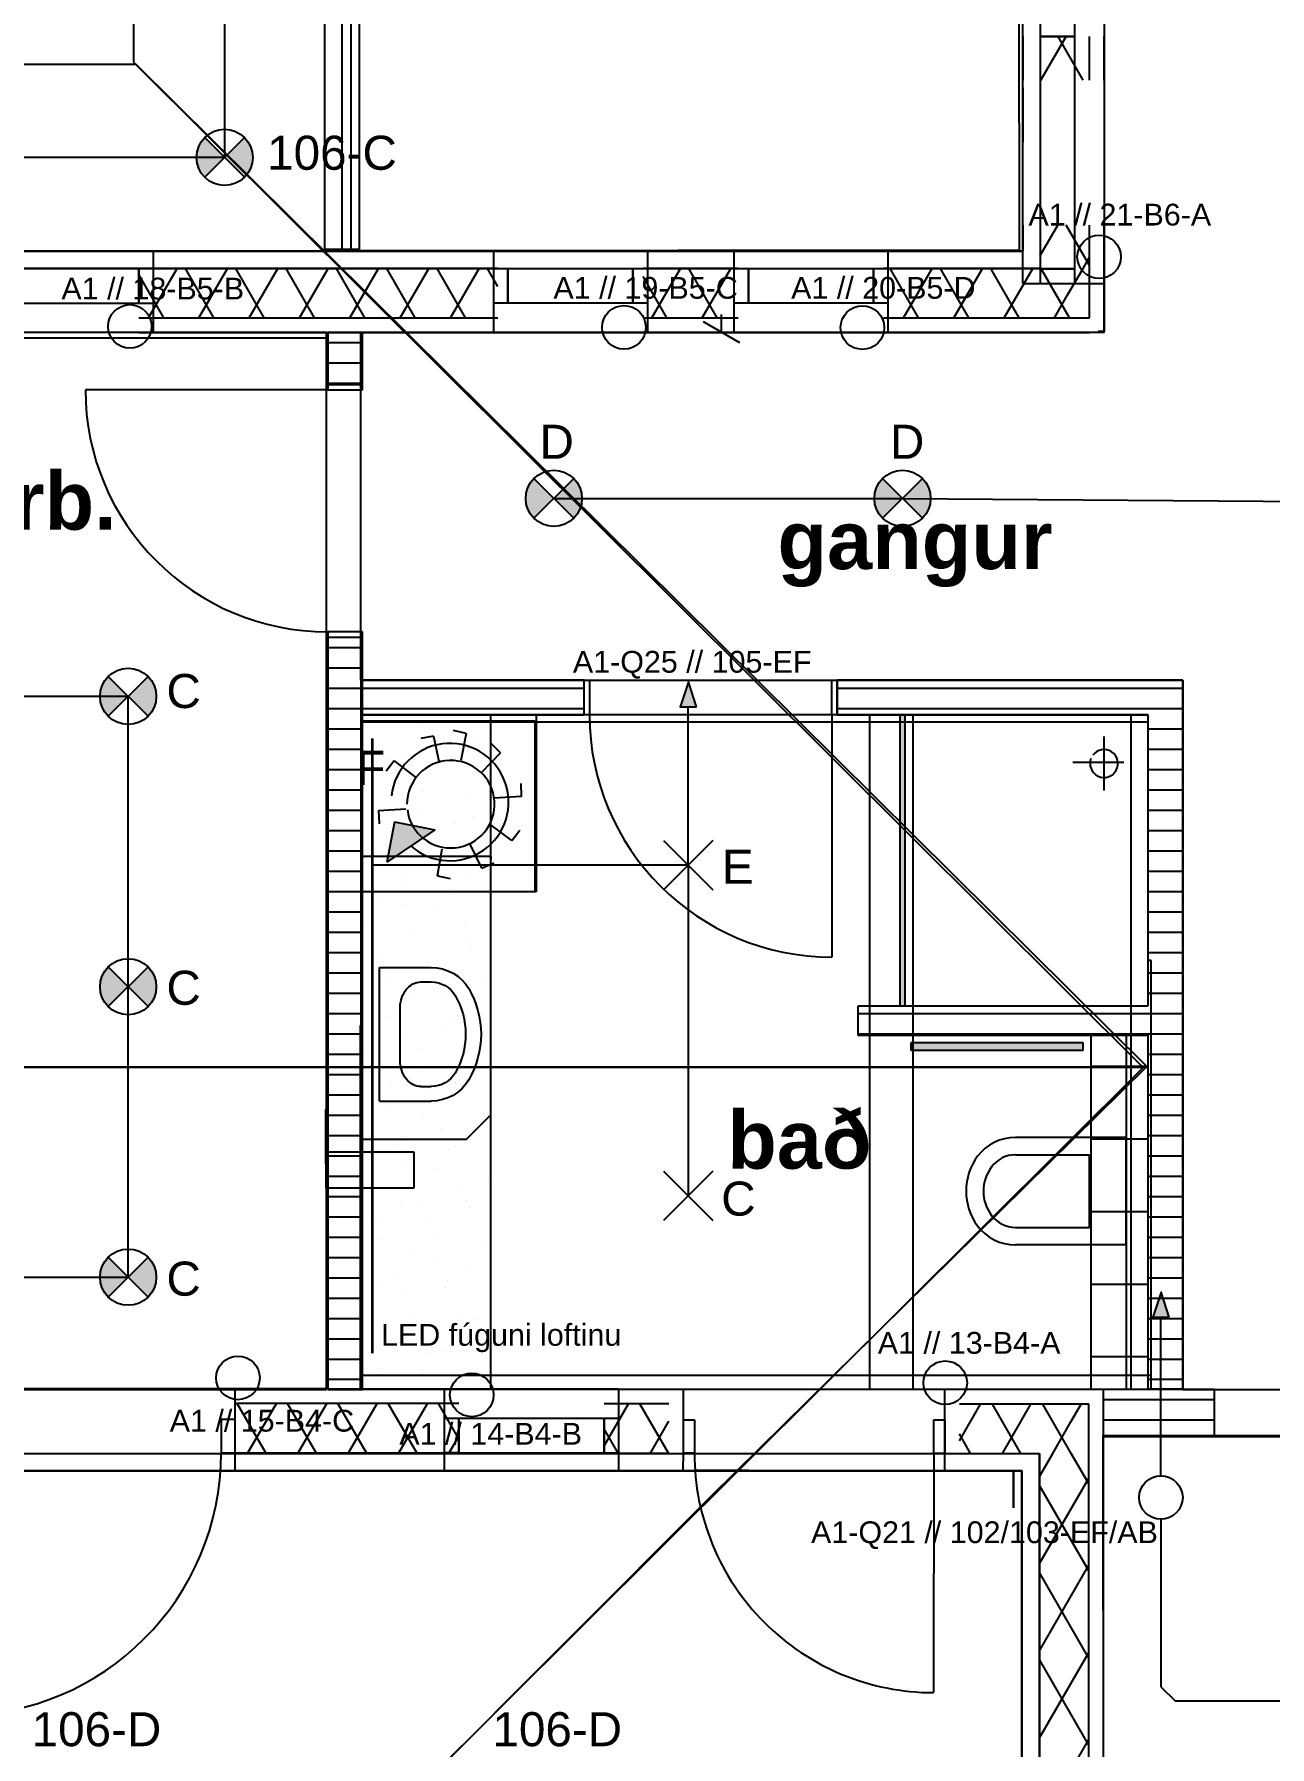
# Model space of a CAD drawing. Header units: millimetres. Extents: x -242231 to 419123, y -2399 to 525285.
# Drawn here: x -109275 to -105022, y 45335 to 51232 of the extents above; entities that cross this region are included whole.
import ezdxf

# ---------------------------------------------------------------- set-up
doc = ezdxf.new("R2010")
doc.units = ezdxf.units.MM
for name, color, linetype in [('Grunnur', 252, 'Continuous'), ('PDF_R-TAKN-LAGSPENNA', 7, 'Continuous'), ('R-TAKN-LAGSPENNA', 7, 'Continuous'), ('TAKN', 7, 'Continuous')]:
    doc.layers.add(name, color=color, linetype=linetype)
doc.layers.add('R-lagnir', color=7, linetype='Continuous', lineweight=25)
doc.styles.add('GENERATED_STYLE_1', font='swissb.ttf')
doc.styles.get("Standard").update_dxf_attribs({"font": 'arial.ttf'})

msp = doc.modelspace()

# ---------------------------------------------------------------- hatches: boundary and pattern name
at = {"layer": 'Grunnur', "linetype": 'Continuous'}
for points in [[(-106277.844, 48888.869), (-106277.844, 47885.561), (-106294.719, 47885.561), (-106294.719, 48888.869)], [(-108034.26, 48519.505), (-107895.365, 48492.893), (-108060.873, 48380.611)], [(-105664.127, 47758.706), (-106257.025, 47758.706), (-106257.025, 47733.611), (-105664.127, 47733.611)]]:
    msp.add_hatch(color=256, dxfattribs=at).paths.add_polyline_path(points, flags=0)
at = {"layer": 'TAKN'}
h = msp.add_hatch(color=7, dxfattribs=at)
h.dxf.hatch_style = 1
h.paths.add_polyline_path([(-108551.074, 50876.289), (-108619.527, 50807.892), (-108551.074, 50739.495, 0.19880539), (-108522.76, 50807.892, 0.19880539)])
h.paths.add_polyline_path([(-108687.98, 50876.289, 0.19880539), (-108716.294, 50807.892, 0.19880539), (-108687.98, 50739.495), (-108619.527, 50807.892)])
h = msp.add_hatch(color=7, dxfattribs=at)
h.dxf.hatch_style = 1
h.paths.add_polyline_path([(-107417.775, 49702.285), (-107486.228, 49633.889), (-107417.775, 49565.492, 0.19880539), (-107389.461, 49633.889, 0.19880539)])
h.paths.add_polyline_path([(-107554.681, 49702.285, 0.19880539), (-107582.995, 49633.889, 0.19880539), (-107554.681, 49565.492), (-107486.228, 49633.889)])
h = msp.add_hatch(color=7, dxfattribs=at)
h.dxf.hatch_style = 1
h.paths.add_polyline_path([(-106217.775, 49702.285), (-106286.228, 49633.889), (-106217.775, 49565.492, 0.19880539), (-106189.461, 49633.889, 0.19880539)])
h.paths.add_polyline_path([(-106354.681, 49702.285, 0.19880539), (-106382.995, 49633.889, 0.19880539), (-106354.681, 49565.492), (-106286.228, 49633.889)])
h = msp.add_hatch(color=7, dxfattribs=at)
h.dxf.hatch_style = 1
h.paths.add_polyline_path([(-108882.818, 49020.389), (-108951.271, 48951.993), (-108882.818, 48883.596, 0.19880539), (-108854.504, 48951.993, 0.19880539)])
h.paths.add_polyline_path([(-109019.724, 49020.389, 0.19880539), (-109048.038, 48951.993, 0.19880539), (-109019.724, 48883.596), (-108951.271, 48951.993)])
h = msp.add_hatch(color=7, dxfattribs=at)
h.dxf.hatch_style = 1
h.paths.add_polyline_path([(-108882.818, 48020.389), (-108951.271, 47951.993), (-108882.818, 47883.596, 0.19880539), (-108854.504, 47951.993, 0.19880539)])
h.paths.add_polyline_path([(-109019.724, 48020.389, 0.19880539), (-109048.038, 47951.993, 0.19880539), (-109019.724, 47883.596), (-108951.271, 47951.993)])
h = msp.add_hatch(color=7, dxfattribs=at)
h.dxf.hatch_style = 1
h.paths.add_polyline_path([(-108882.818, 47020.389), (-108951.271, 46951.993), (-108882.818, 46883.596, 0.19880539), (-108854.504, 46951.993, 0.19880539)])
h.paths.add_polyline_path([(-109019.724, 47020.389, 0.19880539), (-109048.038, 46951.993, 0.19880539), (-109019.724, 46883.596), (-108951.271, 46951.993)])

# ---------------------------------------------------------------- linework, layer by layer
for p, q in [((-107024.294, 48370.328), (-107024.294, 48918.054)), ((-105396.92, 46268.25), (-105396.92, 46815.976))]:
    msp.add_line(p, q)
at = {"layer": 'Grunnur', "linetype": 'Continuous'}
for p, q in [((-108933.43, 55310.691), (-108933.43, 51136.084)), ((-105889.58, 54890.037), (-105884.727, 50488.706)), ((-105812.607, 54829.268), (-105812.607, 50424.165)), ((-108276.084, 54768.535), (-108276.18, 50491.768)), ((-108216.084, 54768.534), (-108216.18, 50491.767)), ((-108156.084, 54768.533), (-108156.18, 50491.765)), ((-105592.603, 54609.358), (-105592.603, 50208.065)), ((-108184.498, 53889.553), (-108184.498, 50485.485)), ((-105872.603, 50485.482), (-105872.603, 53889.553)), ((-108276.18, 53751.11), (-108276.18, 50485.468)), ((-108156.18, 53769.553), (-108156.74, 50525.535)), ((-105872.603, 50374.258), (-105872.603, 51274.258)), ((-105812.603, 51274.258), (-105812.603, 51224.258)), ((-105692.603, 51224.258), (-105692.603, 51274.258)), ((-105592.603, 51274.258), (-105592.603, 50374.258)), ((-105872.603, 51224.116), (-105872.603, 51074.258)), ((-105812.603, 51224.258), (-105692.603, 51224.258)), ((-105812.603, 51224.258), (-105812.603, 50424.258)), ((-105692.603, 51224.258), (-105812.603, 51224.258)), ((-105812.603, 51224.258), (-105812.603, 50424.258)), ((-105812.603, 51224.116), (-105812.603, 51074.258)), ((-105809.998, 51074.258), (-105723.477, 51224.116)), ((-105664.556, 51074.258), (-105751.078, 51224.116)), ((-105692.603, 50424.258), (-105692.603, 51224.258)), ((-105692.603, 50424.258), (-105692.603, 51224.258)), ((-105642.603, 51074.258), (-105642.603, 51224.116)), ((-105592.603, 51074.258), (-105592.603, 51224.116)), ((-108923.389, 51127.664), (-114660.127, 51127.664)), ((-108933.43, 51136.084), (-105457.406, 47674.27)), ((-105442.651, 47675.627), (-108923.389, 51127.664)), ((-105872.603, 51047.642), (-105872.603, 50860.142)), ((-105592.603, 51047.642), (-105592.603, 50860.142)), ((-105872.603, 50574.543), (-105872.603, 50485.482)), ((-105812.603, 50574.543), (-105812.603, 50425.482)), ((-105812.603, 50469.745), (-105752.098, 50574.543)), ((-105642.603, 50436.234), (-105722.456, 50574.543)), ((-105642.603, 50425.482), (-105642.603, 50574.543)), ((-105592.603, 50205.482), (-105592.603, 50574.543)), ((-105884.727, 50488.706), (-114083.35, 50479.667)), ((-113074.008, 50485.493), (-105872.603, 50485.482)), ((-109665.191, 50485.486), (-108865.191, 50485.484)), ((-108118.175, 50485.482), (-108915.191, 50485.484)), ((-108865.191, 50485.484), (-108865.191, 50425.484)), ((-108276.18, 50491.768), (-108156.18, 50491.765)), ((-107679.318, 50485.482), (-108118.175, 50485.482)), ((-107164.318, 50485.482), (-107694.318, 50485.482)), ((-107694.318, 50485.482), (-107694.318, 50425.482)), ((-106851.362, 50485.482), (-107179.318, 50485.482)), ((-107164.318, 50485.482), (-107164.318, 50425.482)), ((-106336.362, 50485.482), (-106866.362, 50485.482)), ((-106866.362, 50485.482), (-106866.362, 50425.482)), ((-105872.603, 50485.482), (-106351.362, 50485.482)), ((-106336.362, 50485.482), (-106336.362, 50425.482)), ((-105812.607, 50424.165), (-114018.715, 50424.165)), ((-108915.191, 50425.484), (-109615.191, 50425.486)), ((-108915.191, 50425.484), (-109615.191, 50425.486)), ((-108118.176, 50425.482), (-108915.191, 50425.484)), ((-108865.191, 50425.484), (-108915.191, 50425.484)), ((-108915.191, 50425.484), (-108915.191, 50305.484)), ((-108915.191, 50305.484), (-108915.191, 50425.484)), ((-108880.793, 50255.484), (-108782.644, 50425.483)), ((-108865.191, 50425.484), (-108865.191, 50305.484)), ((-108655.938, 50255.483), (-108754.088, 50425.483)), ((-108707.589, 50255.483), (-108609.439, 50425.483)), ((-108482.733, 50255.483), (-108580.883, 50425.483)), ((-108534.384, 50255.483), (-108436.234, 50425.482)), ((-108309.528, 50255.482), (-108407.677, 50425.482)), ((-108361.179, 50255.482), (-108263.03, 50425.482)), ((-108136.322, 50255.482), (-108234.472, 50425.482)), ((-107679.318, 50425.482), (-108118.176, 50425.482)), ((-108118.176, 50376.376), (-108089.825, 50425.482)), ((-107963.117, 50255.482), (-108061.267, 50425.482)), ((-108014.769, 50255.482), (-107916.62, 50425.482)), ((-107789.912, 50255.482), (-107888.062, 50425.482)), ((-107841.564, 50255.482), (-107743.415, 50425.482)), ((-107679.318, 50363.927), (-107714.857, 50425.482)), ((-107694.318, 50425.482), (-107644.318, 50425.482)), ((-107694.318, 50425.482), (-107694.318, 50305.482)), ((-107644.318, 50425.482), (-107644.318, 50305.482)), ((-107644.318, 50425.482), (-107214.318, 50425.482)), ((-107214.318, 50305.482), (-107214.318, 50425.482)), ((-107214.318, 50425.482), (-107164.318, 50425.482)), ((-106851.362, 50425.482), (-107179.318, 50425.482)), ((-107164.318, 50425.482), (-107164.318, 50305.482)), ((-107148.744, 50255.482), (-107050.594, 50425.482)), ((-106923.887, 50255.482), (-107022.036, 50425.482)), ((-106975.539, 50255.482), (-106877.389, 50425.482)), ((-106866.362, 50425.482), (-106816.362, 50425.482)), ((-106866.362, 50425.482), (-106866.362, 50305.482)), ((-106816.362, 50425.482), (-106816.362, 50305.482)), ((-106816.362, 50425.482), (-106386.362, 50425.482)), ((-106386.362, 50305.482), (-106386.362, 50425.482)), ((-106386.362, 50425.482), (-106336.362, 50425.482)), ((-105812.603, 50425.482), (-106351.362, 50425.482)), ((-106336.362, 50425.482), (-106336.362, 50305.482)), ((-106231.066, 50255.482), (-106329.216, 50425.482)), ((-106282.718, 50255.482), (-106184.569, 50425.482)), ((-106057.861, 50255.482), (-106156.011, 50425.482)), ((-106109.513, 50255.482), (-106011.364, 50425.482)), ((-105884.656, 50255.482), (-105982.806, 50425.482)), ((-105936.308, 50255.482), (-105838.159, 50425.482)), ((-105809.601, 50425.482), (-105812.603, 50430.683)), ((-105692.603, 50424.258), (-105812.603, 50424.258)), ((-105812.603, 50424.258), (-105812.603, 50374.258)), ((-105812.603, 50424.258), (-105692.603, 50424.258)), ((-105805.499, 50418.377), (-105809.601, 50425.482)), ((-105718.997, 50331.875), (-105664.954, 50425.482)), ((-105692.603, 50374.258), (-105692.603, 50424.258)), ((-105664.954, 50425.482), (-105642.603, 50464.193)), ((-105642.603, 50255.482), (-105642.603, 50425.482)), ((-108829.144, 50255.484), (-108915.191, 50404.521)), ((-108187.974, 50255.482), (-108118.176, 50376.376)), ((-107097.092, 50255.482), (-107179.318, 50397.902)), ((-105872.603, 50374.258), (-105812.603, 50374.258)), ((-105812.603, 50374.258), (-105692.603, 50374.258)), ((-105711.451, 50255.482), (-105805.499, 50418.377)), ((-105692.603, 50374.258), (-105642.603, 50374.258)), ((-105642.603, 50374.258), (-105592.603, 50374.258)), ((-109615.191, 50305.486), (-108915.191, 50305.484)), ((-109615.191, 50305.486), (-108915.191, 50305.484)), ((-108915.191, 50305.484), (-108865.191, 50305.484)), ((-108865.191, 50305.484), (-108865.191, 50255.484)), ((-107644.318, 50305.482), (-107694.318, 50305.482)), ((-107694.318, 50305.482), (-107694.318, 50255.482)), ((-107214.318, 50305.482), (-107644.318, 50305.482)), ((-107164.318, 50305.482), (-107214.318, 50305.482)), ((-107164.318, 50305.482), (-107164.318, 50255.482)), ((-106816.362, 50305.482), (-106866.362, 50305.482)), ((-106866.362, 50305.482), (-106866.362, 50255.482)), ((-106386.362, 50305.482), (-106816.362, 50305.482)), ((-106336.362, 50305.482), (-106386.362, 50305.482)), ((-106336.362, 50305.482), (-106336.362, 50255.482)), ((-105763.103, 50255.482), (-105718.997, 50331.875)), ((-108915.191, 50255.484), (-108118.176, 50255.482)), ((-108865.191, 50255.484), (-108865.191, 50205.484)), ((-108118.176, 50255.482), (-107679.318, 50255.482)), ((-107694.318, 50255.482), (-107694.318, 50205.482)), ((-107179.318, 50255.482), (-106851.362, 50255.482)), ((-107164.318, 50255.482), (-107164.318, 50205.482)), ((-106909.103, 50205.482), (-106909.103, 50266.607)), ((-106866.362, 50255.482), (-106866.362, 50205.482)), ((-106351.362, 50255.482), (-105812.603, 50255.482)), ((-106336.362, 50255.482), (-106336.362, 50205.482)), ((-105812.603, 50255.482), (-105642.603, 50255.482)), ((-108268.535, 50205.488), (-111689.79, 50205.488)), ((-108268.535, 50185.092), (-111689.79, 50185.092)), ((-108865.191, 50205.484), (-109665.191, 50205.486)), ((-108915.191, 50205.484), (-108118.176, 50205.482)), ((-108268.535, 46565.039), (-108268.535, 50205.488)), ((-108144.63, 50205.482), (-108264.63, 50205.482)), ((-108264.63, 50205.482), (-108264.63, 50026.021)), ((-105612.663, 50205.482), (-108152.166, 50205.482)), ((-108152.166, 50205.482), (-108152.166, 49008.09)), ((-108144.63, 50026.021), (-108144.63, 50205.482)), ((-108118.176, 50205.482), (-107679.318, 50205.482)), ((-107694.318, 50205.482), (-107164.318, 50205.482)), ((-107179.318, 50205.482), (-106851.362, 50205.482)), ((-106815.353, 50205.482), (-107002.853, 50205.482)), ((-106846.603, 50169.397), (-106971.603, 50241.566)), ((-106866.362, 50205.482), (-106336.362, 50205.482)), ((-106351.362, 50205.482), (-105642.603, 50205.482)), ((-105592.603, 50205.482), (-105642.603, 50205.482)), ((-105592.603, 50208.065), (-105612.663, 50208.065)), ((-105612.663, 50208.065), (-105612.663, 50205.482)), ((-108264.63, 50170.213), (-108144.63, 50170.213)), ((-108264.63, 50100.213), (-108144.63, 50100.213)), ((-108264.63, 50008.021), (-109098.63, 50008.021)), ((-108264.63, 50030.213), (-108144.63, 50030.213)), ((-108264.63, 50026.021), (-108264.63, 50008.021)), ((-108144.63, 50026.021), (-108264.63, 50026.021)), ((-108264.63, 50026.021), (-108144.63, 50026.021)), ((-108264.63, 50008.021), (-108144.63, 50008.021)), ((-108144.63, 50008.021), (-108144.63, 50026.021)), ((-108144.63, 49174.021), (-108264.63, 49174.021)), ((-108264.63, 49174.021), (-108264.63, 49156.021)), ((-108264.63, 49156.021), (-108264.63, 46565.039)), ((-108264.63, 49156.021), (-108144.63, 49156.021)), ((-108264.63, 49156.021), (-108144.63, 49156.021)), ((-108144.63, 49156.021), (-108144.63, 49174.021)), ((-108144.63, 46565.039), (-108144.63, 49156.021)), ((-108264.63, 49120.213), (-108144.63, 49120.213)), ((-108264.63, 49050.213), (-108144.63, 49050.213)), ((-108152.166, 49008.09), (-105321.624, 49008.09)), ((-107381.509, 49008.345), (-108150.789, 49008.345)), ((-108150.789, 49008.345), (-108150.789, 48888.345)), ((-107381.509, 49008.345), (-107363.509, 49008.345)), ((-107381.509, 48888.345), (-107381.509, 49008.345)), ((-107381.509, 48888.345), (-107381.509, 49008.345)), ((-107363.509, 49008.345), (-107363.509, 48888.345)), ((-106529.509, 48888.345), (-106529.509, 49008.345)), ((-106529.509, 49008.345), (-106511.509, 49008.345)), ((-105321.609, 49008.345), (-106511.509, 49008.345)), ((-106511.509, 49008.345), (-106511.509, 48888.345)), ((-106511.509, 48888.345), (-106511.509, 49008.345)), ((-105321.624, 49008.09), (-105321.609, 47894.699)), ((-105321.609, 46567.004), (-105321.609, 49008.345)), ((-108264.63, 48980.213), (-108144.63, 48980.213)), ((-108150.789, 48980.213), (-107381.509, 48980.213)), ((-106511.509, 48980.213), (-105349.74, 48980.213)), ((-105349.74, 48980.213), (-105321.609, 48980.213)), ((-108264.63, 48910.213), (-108144.63, 48910.213)), ((-108150.789, 48910.213), (-107381.509, 48910.213)), ((-105441.277, 48888.345), (-108150.789, 48888.345)), ((-108150.789, 48888.345), (-108150.789, 47818.934)), ((-108150.789, 48888.345), (-108150.789, 46566.53)), ((-107702.614, 48888.345), (-108150.789, 48888.345)), ((-108150.789, 48888.345), (-107381.509, 48888.345)), ((-108145.92, 48888.345), (-107547.313, 48888.345)), ((-108145.92, 48278.887), (-108145.92, 48888.345)), ((-107702.614, 48391.148), (-107702.614, 48888.345)), ((-107547.313, 48888.345), (-107547.313, 48278.887)), ((-107363.509, 48888.345), (-107381.509, 48888.345)), ((-106511.509, 48888.345), (-106529.509, 48888.345)), ((-106529.509, 48888.345), (-106529.509, 48054.345)), ((-106511.509, 48910.213), (-105419.74, 48910.213)), ((-106511.509, 48888.345), (-105441.609, 48888.345)), ((-106400.318, 48888.345), (-106400.318, 46566.612)), ((-106294.719, 47885.561), (-106294.719, 48888.869)), ((-106294.719, 48888.869), (-106277.844, 48888.869)), ((-106277.844, 48888.869), (-106277.844, 47885.561)), ((-106250.318, 48888.345), (-106250.318, 46566.612)), ((-105500.318, 48888.345), (-105500.318, 46566.612)), ((-105441.609, 48888.345), (-105441.609, 47884.821)), ((-105441.279, 48042.287), (-105441.277, 48888.345)), ((-105419.74, 48910.213), (-105321.609, 48910.213)), ((-108264.63, 48840.213), (-108144.63, 48840.213)), ((-105441.277, 48863.513), (-108150.789, 48863.513)), ((-108145.988, 48867.203), (-107551.298, 48867.203)), ((-108145.988, 48278.844), (-108145.988, 48867.203)), ((-108056.178, 48879.427), (-108056.178, 48879.427)), ((-107935.051, 48848.545), (-107935.051, 48848.545)), ((-107788.07, 48824.106), (-107832.197, 48834.055)), ((-107714.686, 48862.185), (-107714.686, 48862.185)), ((-107551.298, 48867.203), (-107551.298, 48278.844)), ((-105441.609, 48840.213), (-105321.609, 48840.213)), ((-108264.63, 48770.213), (-108144.63, 48770.213)), ((-107900.147, 48815.15), (-107944.586, 48806.699)), ((-107900.147, 48815.15), (-107880.566, 48722.766)), ((-107862.688, 48808.316), (-107862.688, 48808.316)), ((-107788.07, 48824.106), (-107806.907, 48731.567)), ((-107749.436, 48811.422), (-107749.436, 48811.422)), ((-107670.298, 48757.023), (-107702.135, 48789.157)), ((-105592.819, 48813.646), (-105592.819, 48628.046)), ((-105441.609, 48770.213), (-105321.609, 48770.213)), ((-108035.514, 48730.009), (-108063.905, 48694.793)), ((-108046.42, 48737.176), (-108046.42, 48737.176)), ((-108035.514, 48730.009), (-107960.769, 48672.291)), ((-108010.69, 48754.448), (-108010.69, 48754.448)), ((-107836.353, 48735.96), (-107836.353, 48735.96)), ((-107823.682, 48737.176), (-107823.682, 48737.176)), ((-107670.298, 48757.023), (-107735.978, 48689.167)), ((-105524.853, 48724.767), (-105699.996, 48724.767)), ((-108264.63, 48700.213), (-108144.63, 48700.213)), ((-108120.667, 48662.93), (-108120.667, 48662.93)), ((-107984.354, 48682.092), (-107984.354, 48682.092)), ((-107597.442, 48606.706), (-107599.115, 48651.909)), ((-105441.609, 48700.213), (-105321.609, 48700.213)), ((-108264.63, 48630.213), (-108144.63, 48630.213)), ((-108132.356, 48628.224), (-108132.356, 48628.224)), ((-107935.051, 48625.807), (-107935.051, 48625.807)), ((-107790.864, 48610.981), (-107790.864, 48610.981)), ((-107712.312, 48625.807), (-107712.312, 48625.807)), ((-107597.442, 48606.706), (-107691.72, 48601.239)), ((-105441.609, 48630.213), (-105321.609, 48630.213)), ((-108264.63, 48560.213), (-108144.63, 48560.213)), ((-108089.403, 48558.789), (-107995.137, 48564.474)), ((-108089.403, 48558.789), (-108087.626, 48513.589)), ((-108009.297, 48551.56), (-108009.297, 48551.56)), ((-107938.865, 48557.113), (-107938.865, 48557.113)), ((-107764.528, 48538.625), (-107764.528, 48538.625)), ((-105441.609, 48560.213), (-105321.609, 48560.213)), ((-108264.63, 48490.213), (-108144.63, 48490.213)), ((-108086.867, 48503.245), (-108086.867, 48503.245)), ((-108034.26, 48519.505), (-108060.873, 48380.611)), ((-107895.365, 48492.893), (-108060.873, 48380.611)), ((-108034.26, 48519.505), (-107895.365, 48492.893)), ((-107912.53, 48484.756), (-107912.53, 48484.756)), ((-107823.682, 48514.437), (-107823.682, 48514.437)), ((-107630.961, 48455.707), (-107706.948, 48511.781)), ((-107630.961, 48455.707), (-107603.346, 48491.534)), ((-105441.609, 48490.213), (-105321.609, 48490.213)), ((-108264.63, 48420.213), (-108144.63, 48420.213)), ((-108120.667, 48440.191), (-108120.667, 48440.191)), ((-108060.531, 48430.888), (-108060.531, 48430.888)), ((-107897.928, 48440.191), (-107897.928, 48440.191)), ((-107887.005, 48333.78), (-107871.078, 48426.863)), ((-107734.412, 48359.857), (-107775.297, 48444.984)), ((-105441.609, 48420.213), (-105321.609, 48420.213)), ((-108150.789, 48400.619), (-108150.789, 47427.209)), ((-107702.332, 48400.619), (-108150.789, 48400.619)), ((-108150.789, 48400.619), (-108150.789, 46566.821)), ((-107911.777, 48400.619), (-108150.789, 48400.619)), ((-107867.041, 48359.777), (-107867.041, 48359.777)), ((-107867.041, 48359.777), (-107867.041, 48359.777)), ((-107734.412, 48359.857), (-107693.235, 48378.583)), ((-107719.04, 48413.646), (-107719.04, 48413.646)), ((-107712.312, 48403.068), (-107712.312, 48403.068)), ((-107703.066, 47510.758), (-107703.066, 48391.597)), ((-107703.066, 48391.597), (-107702.332, 48390.868)), ((-107703.066, 47514.651), (-107703.066, 48391.597)), ((-107703.066, 48391.597), (-107702.614, 48391.148)), ((-107702.332, 48390.868), (-107702.332, 48400.619)), ((-108264.63, 48350.213), (-108144.63, 48350.213)), ((-108015.043, 48305.909), (-108015.043, 48305.909)), ((-108015.043, 48305.909), (-108015.043, 48305.909)), ((-108009.297, 48328.822), (-108009.297, 48328.822)), ((-108009.297, 48328.822), (-108009.297, 48328.822)), ((-107887.005, 48333.78), (-107842.588, 48325.219)), ((-107786.559, 48328.822), (-107786.559, 48328.822)), ((-107786.559, 48328.822), (-107786.559, 48328.822)), ((-105441.609, 48350.213), (-105321.609, 48350.213)), ((-108264.63, 48280.213), (-108144.63, 48280.213)), ((-107551.298, 48278.844), (-108145.988, 48278.844)), ((-107547.313, 48278.887), (-108145.92, 48278.887)), ((-108083.544, 48254.576), (-108083.544, 48254.576)), ((-108083.544, 48254.576), (-108083.544, 48254.576)), ((-107840.706, 48287.421), (-107840.706, 48287.421)), ((-107840.706, 48287.421), (-107840.706, 48287.421)), ((-105441.609, 48280.213), (-105321.609, 48280.213)), ((-108264.63, 48210.213), (-108144.63, 48210.213)), ((-108136.709, 48179.685), (-108136.709, 48179.685)), ((-108136.709, 48179.685), (-108136.709, 48179.685)), ((-107988.707, 48233.553), (-107988.707, 48233.553)), ((-107988.707, 48233.553), (-107988.707, 48233.553)), ((-107897.928, 48217.452), (-107897.928, 48217.452)), ((-107897.928, 48217.452), (-107897.928, 48217.452)), ((-105441.609, 48210.213), (-105321.609, 48210.213)), ((-108264.63, 48140.213), (-108144.63, 48140.213)), ((-107972.174, 48143.206), (-107972.174, 48143.206)), ((-107972.174, 48143.206), (-107972.174, 48143.206)), ((-107795.217, 48162.442), (-107795.217, 48162.442)), ((-107795.217, 48162.442), (-107795.217, 48162.442)), ((-105441.609, 48140.213), (-105321.609, 48140.213)), ((-108264.63, 48070.213), (-108144.63, 48070.213)), ((-107786.559, 48106.083), (-107786.559, 48106.083)), ((-107786.559, 48106.083), (-107786.559, 48106.083)), ((-107768.881, 48090.086), (-107768.881, 48090.086)), ((-107768.881, 48090.086), (-107768.881, 48090.086)), ((-105441.609, 48070.213), (-105321.609, 48070.213)), ((-108091.22, 48054.706), (-108091.22, 48054.706)), ((-108091.22, 48054.706), (-108091.22, 48054.706)), ((-108086.777, 48018.496), (-107908.595, 48018.496)), ((-108086.777, 47558.506), (-108086.777, 48018.496)), ((-108083.544, 48031.837), (-108083.544, 48031.837)), ((-108083.544, 48031.837), (-108083.544, 48031.837)), ((-107916.883, 48036.217), (-107916.883, 48036.217)), ((-107916.883, 48036.217), (-107916.883, 48036.217)), ((-107860.805, 48031.837), (-107860.805, 48031.837)), ((-107860.805, 48031.837), (-107860.805, 48031.837)), ((-105430.294, 48042.287), (-105441.279, 48042.287)), ((-105430.294, 46566.612), (-105430.294, 48042.287)), ((-108264.63, 48000.213), (-108144.63, 48000.213)), ((-108064.885, 47982.349), (-108064.885, 47982.349)), ((-108064.885, 47982.349), (-108064.885, 47982.349)), ((-107944.231, 47968.501), (-107908.595, 47968.501)), ((-107723.393, 47965.106), (-107723.393, 47965.106)), ((-107723.393, 47965.106), (-107723.393, 47965.106)), ((-105441.609, 48000.213), (-105321.609, 48000.213)), ((-108264.63, 47930.213), (-108144.63, 47930.213)), ((-107972.174, 47920.468), (-107972.174, 47920.468)), ((-107972.174, 47920.468), (-107972.174, 47920.468)), ((-107871.394, 47911.238), (-107871.394, 47911.238)), ((-107871.394, 47911.238), (-107871.394, 47911.238)), ((-107749.436, 47920.468), (-107749.436, 47920.468)), ((-107749.436, 47920.468), (-107749.436, 47920.468)), ((-106439.511, 47885.591), (-106439.589, 47785.591)), ((-105441.609, 47884.821), (-106439.511, 47885.591)), ((-106277.844, 47885.561), (-106294.719, 47885.561)), ((-105441.609, 47930.213), (-105321.609, 47930.213)), ((-105321.609, 47894.699), (-105321.609, 46565.727)), ((-108264.63, 47860.213), (-108144.63, 47860.213)), ((-108046.42, 47846.221), (-108046.42, 47846.221)), ((-108046.42, 47846.221), (-108046.42, 47846.221)), ((-108019.396, 47857.37), (-108019.396, 47857.37)), ((-108019.396, 47857.37), (-108019.396, 47857.37)), ((-108015, 47879.601), (-108014.974, 47879.601)), ((-108014.974, 47697.401), (-108014.974, 47879.601)), ((-107845.059, 47838.882), (-107845.059, 47838.882)), ((-107845.059, 47838.882), (-107845.059, 47838.882)), ((-106439.531, 47860.213), (-105441.609, 47860.213)), ((-105441.609, 47860.213), (-105321.609, 47860.213)), ((-108264.63, 47790.213), (-108144.63, 47790.213)), ((-108150.789, 47818.934), (-108152.466, 47818.934)), ((-108152.466, 47818.934), (-108152.466, 46566.612)), ((-107993.06, 47785.014), (-107993.06, 47785.014)), ((-107993.06, 47785.014), (-107993.06, 47785.014)), ((-107860.805, 47809.098), (-107860.805, 47809.098)), ((-107860.805, 47809.098), (-107860.805, 47809.098)), ((-106439.589, 47785.591), (-105441.609, 47784.821)), ((-106439.585, 47790.213), (-105441.609, 47790.213)), ((-105636.992, 46564.827), (-105636.992, 47785.271)), ((-105636.992, 47785.271), (-105441.609, 47785.271)), ((-105516.63, 47785.271), (-105516.63, 46564.738)), ((-105441.609, 47790.213), (-105321.609, 47790.213)), ((-105441.609, 47785.271), (-105441.609, 46564.682)), ((-105441.609, 47784.821), (-105441.609, 46567.004)), ((-108264.63, 47720.213), (-108144.63, 47720.213)), ((-108141.062, 47731.146), (-108141.062, 47731.146)), ((-108141.062, 47731.146), (-108141.062, 47731.146)), ((-107935.051, 47734.852), (-107935.051, 47734.852)), ((-107935.051, 47734.852), (-107935.051, 47734.852)), ((-107799.57, 47713.903), (-107799.57, 47713.903)), ((-107799.57, 47713.903), (-107799.57, 47713.903)), ((-105664.127, 47758.706), (-106257.025, 47758.706)), ((-106257.025, 47758.706), (-106257.025, 47733.611)), ((-106257.025, 47733.611), (-105664.127, 47733.611)), ((-105664.127, 47733.611), (-105664.127, 47758.706)), ((-105441.609, 47720.213), (-105321.609, 47720.213)), ((-105447.339, 47675.627), (-114660.127, 47675.627)), ((-114660.127, 47675.627), (-105442.651, 47675.627)), ((-105457.406, 47674.27), (-108964.055, 44181.827)), ((-108264.63, 47650.213), (-108144.63, 47650.213)), ((-107947.572, 47660.035), (-107947.572, 47660.035)), ((-107947.572, 47660.035), (-107947.572, 47660.035)), ((-107749.436, 47697.729), (-107749.436, 47697.729)), ((-107749.436, 47697.729), (-107749.436, 47697.729)), ((-106944.289, 46197.512), (-105447.339, 47675.627)), ((-105441.609, 47677.136), (-105636.992, 47677.136)), ((-105441.609, 47650.213), (-105321.609, 47650.213)), ((-108095.573, 47606.166), (-108095.573, 47606.166)), ((-108095.573, 47606.166), (-108095.573, 47606.166)), ((-108046.42, 47623.483), (-108046.42, 47623.483)), ((-108046.42, 47623.483), (-108046.42, 47623.483)), ((-107944.231, 47608.501), (-107908.595, 47608.501)), ((-107823.682, 47623.483), (-107823.682, 47623.483)), ((-107823.682, 47623.483), (-107823.682, 47623.483)), ((-107773.235, 47641.547), (-107773.235, 47641.547)), ((-107773.235, 47641.547), (-107773.235, 47641.547)), ((-108271.034, 47342.32), (-108271.034, 47529.82)), ((-108264.63, 47580.213), (-108144.63, 47580.213)), ((-108120.667, 47549.237), (-108120.667, 47549.237)), ((-108120.667, 47549.237), (-108120.667, 47549.237)), ((-108086.777, 47558.506), (-107908.595, 47558.506)), ((-108069.238, 47533.81), (-108069.238, 47533.81)), ((-108069.238, 47533.81), (-108069.238, 47533.81)), ((-107921.236, 47587.678), (-107921.236, 47587.678)), ((-107921.236, 47587.678), (-107921.236, 47587.678)), ((-105441.609, 47580.213), (-105321.609, 47580.213)), ((-108264.63, 47510.213), (-108144.63, 47510.213)), ((-107935.051, 47512.113), (-107935.051, 47512.113)), ((-107935.051, 47512.113), (-107935.051, 47512.113)), ((-107789.056, 47425.342), (-107703.066, 47510.758)), ((-107727.746, 47516.567), (-107727.746, 47516.567)), ((-107727.746, 47516.567), (-107727.746, 47516.567)), ((-107712.312, 47512.113), (-107712.312, 47512.113)), ((-107712.312, 47512.113), (-107712.312, 47512.113)), ((-107703.107, 47514.611), (-107703.066, 47514.651)), ((-107703.107, 46566.53), (-107703.107, 47514.611)), ((-105441.609, 47510.213), (-105321.609, 47510.213)), ((-108264.63, 47440.213), (-108144.63, 47440.213)), ((-108150.789, 47427.209), (-107789.056, 47427.209)), ((-108009.297, 47437.867), (-108009.297, 47437.867)), ((-108009.297, 47437.867), (-108009.297, 47437.867)), ((-107875.747, 47462.699), (-107875.747, 47462.699)), ((-107875.747, 47462.699), (-107875.747, 47462.699)), ((-107789.056, 47427.209), (-107789.056, 47425.342)), ((-105517.61, 47433.268), (-105897.61, 47433.268)), ((-105441.609, 47427.136), (-105636.992, 47427.136)), ((-105517.61, 47433.268), (-105517.61, 47063.234)), ((-105441.609, 47440.213), (-105321.609, 47440.213)), ((-107966.651, 47382.012), (-108271.034, 47382.012)), ((-108271.034, 47382.012), (-108271.034, 47259.705)), ((-108264.63, 47370.213), (-108144.63, 47370.213)), ((-108023.749, 47408.831), (-108023.749, 47408.831)), ((-107966.651, 47259.705), (-107966.651, 47382.012)), ((-107849.412, 47390.343), (-107849.412, 47390.343)), ((-107823.682, 47400.744), (-107823.682, 47400.744)), ((-105897.61, 47373.253), (-105642.61, 47373.253)), ((-105642.61, 47123.249), (-105642.61, 47373.253)), ((-105441.609, 47370.213), (-105321.609, 47370.213)), ((-108264.63, 47300.213), (-108144.63, 47300.213)), ((-108120.667, 47326.498), (-108120.667, 47326.498)), ((-107997.413, 47336.475), (-107997.413, 47336.475)), ((-107897.928, 47326.498), (-107897.928, 47326.498)), ((-105441.609, 47300.213), (-105321.609, 47300.213)), ((-108271.034, 47259.705), (-107966.651, 47259.705)), ((-108145.415, 47282.607), (-108145.415, 47282.607)), ((-107803.923, 47265.364), (-107803.923, 47265.364)), ((-107712.312, 47289.375), (-107712.312, 47289.375)), ((-108264.63, 47230.213), (-108144.63, 47230.213)), ((-108009.297, 47215.129), (-108009.297, 47215.129)), ((-107951.925, 47211.496), (-107951.925, 47211.496)), ((-107786.559, 47215.129), (-107786.559, 47215.129)), ((-107777.588, 47193.007), (-107777.588, 47193.007)), ((-105441.609, 47177.136), (-105636.992, 47177.136)), ((-105441.609, 47230.213), (-105321.609, 47230.213)), ((-108264.63, 47160.213), (-108144.63, 47160.213)), ((-108099.926, 47157.627), (-108099.926, 47157.627)), ((-108083.544, 47140.882), (-108083.544, 47140.882)), ((-107925.589, 47139.139), (-107925.589, 47139.139)), ((-105897.61, 47123.249), (-105642.61, 47123.249)), ((-105441.609, 47160.213), (-105321.609, 47160.213)), ((-108264.63, 47090.213), (-108144.63, 47090.213)), ((-108073.591, 47085.271), (-108073.591, 47085.271)), ((-107897.928, 47103.759), (-107897.928, 47103.759)), ((-107732.099, 47068.028), (-107732.099, 47068.028)), ((-105517.61, 47063.234), (-105897.61, 47063.234)), ((-105441.609, 47090.213), (-105321.609, 47090.213)), ((-108264.63, 47020.213), (-108144.63, 47020.213)), ((-107972.174, 47029.513), (-107972.174, 47029.513)), ((-107880.101, 47014.16), (-107880.101, 47014.16)), ((-105441.609, 47020.213), (-105321.609, 47020.213)), ((-108264.63, 46950.213), (-108144.63, 46950.213)), ((-108028.102, 46960.292), (-108028.102, 46960.292)), ((-107853.765, 46941.804), (-107853.765, 46941.804)), ((-107786.559, 46992.39), (-107786.559, 46992.39)), ((-107705.763, 46995.672), (-107705.763, 46995.672)), ((-105441.609, 46950.213), (-105321.609, 46950.213)), ((-108083.544, 46918.144), (-108083.544, 46918.144)), ((-108001.767, 46887.936), (-108001.767, 46887.936)), ((-107860.805, 46918.144), (-107860.805, 46918.144)), ((-105441.609, 46927.136), (-105636.992, 46927.136)), ((-108264.63, 46880.213), (-108144.63, 46880.213)), ((-108149.768, 46834.067), (-108149.768, 46834.067)), ((-105441.609, 46880.213), (-105321.609, 46880.213)), ((-108264.63, 46810.213), (-108144.63, 46810.213)), ((-107972.174, 46806.774), (-107972.174, 46806.774)), ((-107808.276, 46816.825), (-107808.276, 46816.825)), ((-107749.436, 46806.774), (-107749.436, 46806.774)), ((-105441.609, 46810.213), (-105321.609, 46810.213)), ((-108264.63, 46740.213), (-108144.63, 46740.213)), ((-108104.28, 46709.088), (-108104.28, 46709.088)), ((-108046.42, 46732.528), (-108046.42, 46732.528)), ((-107956.278, 46762.957), (-107956.278, 46762.957)), ((-107781.941, 46744.468), (-107781.941, 46744.468)), ((-105441.609, 46740.213), (-105321.609, 46740.213)), ((-108264.63, 46670.213), (-108144.63, 46670.213)), ((-107929.942, 46690.6), (-107929.942, 46690.6)), ((-107860.805, 46695.405), (-107860.805, 46695.405)), ((-105441.609, 46677.136), (-105636.992, 46677.136)), ((-105441.609, 46670.213), (-105321.609, 46670.213)), ((-108264.63, 46600.213), (-108144.63, 46600.213)), ((-105430.294, 46613.513), (-108152.466, 46613.513)), ((-108077.944, 46636.732), (-108077.944, 46636.732)), ((-107935.051, 46621.159), (-107935.051, 46621.159)), ((-107736.452, 46619.489), (-107736.452, 46619.489)), ((-105441.609, 46600.213), (-105321.609, 46600.213)), ((-108268.535, 46567.092), (-111689.79, 46567.092)), ((-111689.79, 46565.039), (-108268.535, 46565.039)), ((-108276.165, 46567.065), (-108583.616, 46566.838)), ((-108583.579, 46516.838), (-108583.616, 46566.838)), ((-107812.834, 46566.675), (-108276.165, 46567.065)), ((-108264.63, 46565.039), (-108144.63, 46565.039)), ((-108152.466, 46566.612), (-105430.294, 46566.612)), ((-108150.789, 46566.821), (-107911.777, 46566.821)), ((-108150.789, 46566.53), (-107703.107, 46566.53)), ((-107862.876, 46516.717), (-107862.834, 46566.717)), ((-107262.835, 46566.213), (-107862.834, 46566.717)), ((-107749.436, 46584.036), (-107749.436, 46584.036)), ((-107262.877, 46516.213), (-107262.835, 46566.213)), ((-107040.408, 46516.026), (-107040.366, 46566.026)), ((-106140.409, 46515.269), (-106140.367, 46565.269)), ((-105645.047, 46564.852), (-106090.367, 46565.227)), ((-105595.047, 46564.81), (-105645.047, 46564.852)), ((-105441.609, 46564.682), (-105636.992, 46564.827)), ((-105213.955, 46565.389), (-105595.447, 46565.349)), ((-105595.447, 46565.349), (-105595.43, 46405.349)), ((-105595.443, 46530.213), (-105213.951, 46530.213)), ((-105595.047, 44849.071), (-105595.047, 46564.81)), ((-105441.609, 46567.004), (-105321.609, 46567.004)), ((-105321.609, 46565.727), (-103809.923, 46565.72)), ((-105213.955, 46565.389), (-105213.938, 46405.389)), ((-108276.168, 46517.065), (-108583.579, 46516.838)), ((-108583.539, 46461.838), (-108583.579, 46516.838)), ((-108477.787, 46346.916), (-108575.895, 46516.844)), ((-108539.356, 46346.871), (-108441.165, 46516.943)), ((-108304.656, 46347.044), (-108402.764, 46516.971)), ((-108366.077, 46346.998), (-108276.169, 46502.724)), ((-108276.169, 46502.724), (-108267.893, 46517.058)), ((-107812.876, 46516.675), (-108276.168, 46517.065)), ((-108131.392, 46346.943), (-108229.59, 46517.025)), ((-108192.874, 46346.994), (-108094.772, 46516.912)), ((-107958.103, 46346.797), (-108056.3, 46516.88)), ((-108019.753, 46346.849), (-107921.651, 46516.766)), ((-107812.978, 46395.434), (-107883.011, 46516.734)), ((-107862.919, 46466.717), (-107862.876, 46516.717)), ((-107312.999, 46370.984), (-107229.167, 46516.184)), ((-107090.408, 46516.068), (-107312.877, 46516.255)), ((-107262.919, 46466.213), (-107262.877, 46516.213)), ((-107091.657, 46346.069), (-107189.854, 46516.151)), ((-107040.455, 46461.026), (-107040.408, 46516.026)), ((-106140.455, 46460.269), (-106140.409, 46515.269)), ((-106090.515, 46388.387), (-106017.32, 46515.165)), ((-105815.047, 46514.995), (-106090.409, 46515.227)), ((-105878.633, 46345.049), (-105976.83, 46515.131)), ((-105942.301, 46345.102), (-105844.199, 46515.02)), ((-105645.047, 46514.852), (-105815.047, 46514.995)), ((-105745.51, 46414.474), (-105803.541, 46514.986)), ((-105706.595, 46453.356), (-105671.078, 46514.874)), ((-105645.047, 46344.852), (-105645.047, 46514.852)), ((-108583.539, 46461.838), (-108631.539, 46461.803)), ((-108631.539, 46461.803), (-108631.454, 46346.803)), ((-108583.454, 46346.838), (-108583.539, 46461.838)), ((-108583.454, 46346.838), (-108583.539, 46461.838)), ((-107863.019, 46346.717), (-107862.919, 46466.717)), ((-107862.919, 46466.717), (-107812.919, 46466.675)), ((-107812.919, 46466.675), (-107813.019, 46346.675)), ((-107812.919, 46466.675), (-107312.919, 46466.255)), ((-107313.02, 46346.255), (-107312.919, 46466.255)), ((-107264.946, 46346.214), (-107312.95, 46429.359)), ((-107312.919, 46466.255), (-107262.919, 46466.213)), ((-107263.02, 46346.213), (-107262.919, 46466.213)), ((-107154.148, 46346.121), (-107090.459, 46456.435)), ((-107040.551, 46346.026), (-107040.455, 46461.026)), ((-107040.551, 46346.026), (-107040.455, 46461.026)), ((-107040.455, 46461.026), (-107002.455, 46460.994)), ((-107002.455, 46460.994), (-107002.551, 46345.994)), ((-106178.552, 46345.301), (-106178.455, 46460.301)), ((-106178.455, 46460.301), (-106140.455, 46460.269)), ((-106140.455, 46460.269), (-106140.552, 46345.269)), ((-106140.552, 46345.269), (-106140.455, 46460.269)), ((-106051.922, 46345.194), (-106090.496, 46412.006)), ((-105769.18, 46344.957), (-105706.595, 46453.356)), ((-105705.344, 46344.903), (-105745.51, 46414.474)), ((-105595.436, 46460.213), (-105213.944, 46460.213)), ((-107846.632, 46346.703), (-107812.97, 46405.007)), ((-105595.43, 46405.349), (-105213.938, 46405.389)), ((-105595.063, 46406.813), (-103917.623, 46406.824)), ((-105595.001, 43860.988), (-105595.063, 46406.813)), ((-100656.209, 46402.653), (-105595.063, 46402.653)), ((-114018.715, 46345.095), (-105815.34, 46345.095)), ((-108631.454, 46346.803), (-108583.454, 46346.838)), ((-108583.454, 46346.838), (-108276.177, 46347.065)), ((-108583.41, 46286.838), (-108583.454, 46346.838)), ((-108276.177, 46347.065), (-107813.019, 46346.675)), ((-107863.07, 46286.717), (-107863.019, 46346.717)), ((-107813.019, 46346.675), (-107863.019, 46346.717)), ((-107313.02, 46346.255), (-107813.019, 46346.675)), ((-107313.02, 46346.255), (-107090.551, 46346.068)), ((-107263.02, 46346.213), (-107313.02, 46346.255)), ((-107263.07, 46286.213), (-107263.02, 46346.213)), ((-107040.602, 46286.026), (-107040.551, 46346.026)), ((-107002.551, 46345.994), (-107040.551, 46346.026)), ((-106178.552, 46345.301), (-106179.244, 45521.301)), ((-106140.552, 46345.269), (-106178.552, 46345.301)), ((-106140.602, 46285.269), (-106140.552, 46345.269)), ((-106090.552, 46345.227), (-105815.047, 46344.995)), ((-105815.34, 46345.095), (-105815.34, 38250.627)), ((-105815.047, 46344.995), (-105815.047, 44849.071)), ((-105815.047, 46265.512), (-105769.18, 46344.957)), ((-105645.047, 46240.467), (-105705.344, 46344.903)), ((-105645.047, 44849.071), (-105645.047, 46344.852)), ((-105875.047, 46285.046), (-114078.831, 46285.046)), ((-114078.725, 46285.046), (-105904.216, 46285.046)), ((-105874.107, 46285.046), (-114078.644, 46285.046)), ((-108583.41, 46286.838), (-108276.18, 46287.064)), ((-108276.18, 46287.064), (-107813.07, 46286.675)), ((-107863.07, 46286.717), (-107263.07, 46286.213)), ((-107313.07, 46286.255), (-107090.602, 46286.068)), ((-106815.353, 46286.156), (-107002.853, 46286.156)), ((-106090.602, 46285.227), (-105875.047, 46285.046)), ((-105904.216, 46285.046), (-105904.216, 46157.647)), ((-105904.075, 46157.647), (-105904.216, 46285.046)), ((-105904.216, 46285.046), (-105875.047, 46285.046)), ((-105875.047, 46285.046), (-105875.047, 38190.643)), ((-105875.047, 46285.046), (-105875.047, 44849.071)), ((-105875.047, 38190.643), (-105875.047, 46285.046)), ((-105874.107, 38190.633), (-105874.107, 46285.046)), ((-105815.047, 45965.512), (-105645.047, 46259.961)), ((-105645.047, 45940.467), (-105815.047, 46234.915)), ((-108954.893, 44185.228), (-106944.289, 46197.512)), ((-105904.216, 46157.647), (-105904.075, 46157.647)), ((-105815.047, 45665.512), (-105645.047, 45959.961)), ((-105645.047, 45640.467), (-105815.047, 45934.915)), ((-105815.047, 45365.512), (-105645.047, 45659.961)), ((-105645.047, 45340.467), (-105815.047, 45634.915)), ((-105815.047, 45065.512), (-105645.047, 45359.961))]:
    msp.add_line(p, q, dxfattribs=at)
at = {"layer": 'Grunnur', "linetype": 'Continuous', "extrusion": (0, 0, -1)}
for p, q in [((-107644.318, 50305.482), (-107644.318, 50425.482)), ((-107644.318, 50425.482), (-107214.318, 50425.482)), ((-107214.318, 50425.482), (-107214.318, 50305.482)), ((-106816.362, 50305.482), (-106816.362, 50425.482)), ((-106816.362, 50425.482), (-106386.362, 50425.482)), ((-106386.362, 50425.482), (-106386.362, 50305.482)), ((-107214.318, 50305.482), (-107644.318, 50305.482)), ((-106386.362, 50305.482), (-106816.362, 50305.482)), ((-107813.019, 46346.675), (-107812.919, 46466.675)), ((-107812.919, 46466.675), (-107312.919, 46466.255)), ((-107312.919, 46466.255), (-107313.02, 46346.255)), ((-107313.02, 46346.255), (-107813.019, 46346.675))]:
    msp.add_line(p, q, dxfattribs=at)
at = {"layer": 'Grunnur', "linetype": 'Continuous'}
for centre, radius, start, end in [((-108264.63, 50008.021), 834, 180, 270), ((-106529.509, 48888.345), 834, 180, 270), ((-107844.114, 48588.083), 202.135, 228.4747283, 173.8533743), ((-105592.819, 48720.846), 48.036, 158.762857, 142.5456606), ((-107841.062, 48580.645), 150.761, 187.5563441, 180), ((-105897.61, 47270.751), 162.5, 90, 143.1301024), ((-105867.61, 47248.251), 200, 143.1301024, 216.8698966), ((-105897.61, 47270.751), 102.5, 90, 143.1301024), ((-105867.61, 47248.251), 140, 143.1301024, 216.8698966), ((-105897.61, 47225.751), 162.5, 216.8698976, 270), ((-105897.61, 47225.751), 102.5, 216.8698976, 270), ((-109535.454, 46346.138), 904, 270.0421474, 0.0421474), ((-106178.552, 46345.301), 824, 179.9518282, 269.9518282)]:
    msp.add_arc(centre, radius, start, end, dxfattribs=at)
at = {"layer": 'Grunnur', "linetype": 'Continuous', "extrusion": (0, 0, -1)}
for centre, major_axis, ratio, start_param, end_param in [((-107908.595, 47879.621), (-147.297, 0), 0.94285714, 1.57079633, 2.64461782), ((-107944.231, 47879.601), (0, 88.9), 0.7960467, 4.71238898, 6.28318531), ((-107908.595, 47879.621), (-94.267, 0), 0.94285714, 1.57079633, 2.64461782), ((-108086.777, 47788.501), (-350, 0), 0.94285714, 2.64461781, 3.63856749), ((-108086.777, 47788.501), (-296.97, 0), 0.94285714, 2.64461781, 3.63856749), ((-107944.231, 47697.401), (0, 88.9), 0.7960467, 3.14159265, 4.71238898), ((-107908.595, 47697.381), (-94.267, 0), 0.94285714, 3.63856748, 4.71238898), ((-107908.595, 47697.381), (-147.297, 0), 0.94285714, 3.63856748, 4.71238898)]:
    msp.add_ellipse(centre, major_axis=major_axis, ratio=ratio, start_param=start_param, end_param=end_param, dxfattribs=at)
at = {"layer": 'Grunnur', "linetype": 'Continuous'}
for p in [(-108865.191, 50425.484), (-107694.318, 50425.482), (-107164.318, 50425.482), (-106866.362, 50425.482), (-106336.362, 50425.482), (-105812.603, 50374.258), (-108583.454, 46346.838), (-107863.019, 46346.717), (-107263.02, 46346.213), (-107040.551, 46346.026), (-106140.552, 46345.269)]:
    msp.add_point(p, dxfattribs=at)
at = {"layer": 'PDF_R-TAKN-LAGSPENNA', "lineweight": 25}
for points in [[(-106995.537, 48916.282), (-107023.053, 49002.004), (-107051.628, 48916.282)], [(-105368.163, 46814.203), (-105395.679, 46899.926), (-105424.253, 46814.203)]]:
    msp.add_lwpolyline(points, close=True, dxfattribs=at)
at = {"layer": 'PDF_R-TAKN-LAGSPENNA', "lineweight": 0}
for points in [[(-106995.537, 48916.282), (-107051.628, 48916.282), (-106995.537, 48916.282)], [(-105368.163, 46814.203), (-105424.253, 46814.203), (-105368.163, 46814.203)]]:
    msp.add_lwpolyline(points, close=True, dxfattribs=at)
at = {"layer": 'PDF_R-TAKN-LAGSPENNA', "transparency": 33554559}
for points in [[(-107023.053, 49002.004), (-106995.537, 48916.282), (-107051.628, 48916.282)], [(-105395.679, 46899.926), (-105368.163, 46814.203), (-105424.253, 46814.203)]]:
    msp.add_solid(points, dxfattribs=at)
at = {"layer": 'R-lagnir', "color": 7, "true_color": 0xffffff}
for p, q in [((-108619.527, 55091.897), (-108619.527, 50807.892)), ((-108619.527, 50807.892), (-114330.923, 50807.892)), ((-107486.228, 49633.889), (-106286.228, 49633.889)), ((-106286.228, 49633.889), (-104582.484, 49620.191)), ((-108951.271, 48951.993), (-110951.271, 48951.993)), ((-108951.271, 46951.993), (-108951.271, 48951.993)), ((-107024.294, 48370.328), (-108111.994, 48370.328)), ((-107024.294, 48370.328), (-107024.294, 47231.648)), ((-110951.271, 46951.993), (-108951.271, 46951.993)), ((-105396.92, 46118.25), (-105396.92, 45541.463)), ((-105396.92, 45541.463), (-105346.92, 45491.463)), ((-104904.63, 45491.463), (-105346.92, 45491.463))]:
    msp.add_line(p, q, dxfattribs=at)
at = {"layer": 'R-TAKN-LAGSPENNA', "color": 3, "linetype": 'Continuous', "lineweight": 35}
msp.add_line((-108111.838, 48807.115), (-108111.838, 46690.533), dxfattribs=at)
at = {"layer": 'R-TAKN-LAGSPENNA', "color": 7, "linetype": 'Continuous', "lineweight": 25}
for p, q in [((-107109.147, 48455.181), (-107024.294, 48370.328)), ((-106939.441, 48455.181), (-107024.294, 48370.328)), ((-107024.294, 48370.328), (-107109.147, 48285.475)), ((-107024.294, 48370.328), (-106939.441, 48285.475)), ((-107109.147, 47316.501), (-107024.294, 47231.648)), ((-106939.441, 47316.501), (-107024.294, 47231.648)), ((-107024.294, 47231.648), (-107109.147, 47146.795)), ((-107024.294, 47231.648), (-106939.441, 47146.795))]:
    msp.add_line(p, q, dxfattribs=at)
for centre in [(-105609.572, 50465.467), (-108945.474, 50225.847), (-107244.885, 50222.558), (-106424.275, 50221.624), (-108573.546, 46605.058), (-106139.269, 46588.5), (-107768.707, 46546.29), (-105396.92, 46193.25)]:
    msp.add_circle(centre, 75, dxfattribs=at)
at = {"layer": 'TAKN', "color": 7, "lineweight": 25}
for p, q in [((-108551.074, 50876.289), (-108687.98, 50739.495)), ((-108687.98, 50876.289), (-108551.074, 50739.495)), ((-107417.775, 49702.285), (-107554.681, 49565.492)), ((-107554.681, 49702.285), (-107417.775, 49565.492)), ((-106217.775, 49702.285), (-106354.681, 49565.492)), ((-106354.681, 49702.285), (-106217.775, 49565.492)), ((-108882.818, 49020.389), (-109019.724, 48883.596)), ((-109019.724, 49020.389), (-108882.818, 48883.596)), ((-108882.818, 48020.389), (-109019.724, 47883.596)), ((-109019.724, 48020.389), (-108882.818, 47883.596)), ((-108882.818, 47020.389), (-109019.724, 46883.596)), ((-109019.724, 47020.389), (-108882.818, 46883.596))]:
    msp.add_line(p, q, dxfattribs=at)
at = {"layer": 'TAKN', "color": 7}
for centre in [(-108619.527, 50807.892), (-107486.228, 49633.889), (-106286.228, 49633.889), (-108951.271, 48951.993), (-108951.271, 47951.993), (-108951.271, 46951.993)]:
    msp.add_circle(centre, 96.767, dxfattribs=at)

# ---------------------------------------------------------------- texts
at = {"color": 7, "linetype": 'Continuous', "lineweight": 25, "attachment_point": 1}
for s, insert, char_height, width in [('106-C', (-108472.972, 50882.575), 117.3235, 1237.07712), ('D', (-107535.56, 49887.321), 117.324, 1237.07712), ('D', (-106329.508, 49887.321), 117.324, 1237.07712), ('A1-Q25 // 105-EF', (-107420.731, 49108.537), 75, 1620.27826), ('C', (-108819.677, 49029.033), 117.324, 1237.07712), ('F', (-108166.322, 48764.669), 117.324, 1237.07712), ('E', (-106907.928, 48423.832), 117.324, 1237.07712), ('C', (-108819.677, 48007.325), 117.324, 1237.07712), ('C', (-106910.243, 47281.13), 117.324, 1237.07712), ('C', (-108819.677, 47005.553), 117.324, 1237.07712), ('A1-Q21 // 102/103-EF/AB', (-106601.067, 46111.163), 75, 1620.27826), ('106-D', (-109283.572, 45454.086), 117.3235, 1237.07712), ('106-D', (-107697.619, 45454.086), 117.3235, 1237.07712)]:
    msp.add_mtext(s, dxfattribs=dict(at, insert=insert, char_height=char_height, width=width))
at = {"color": 2, "linetype": 'Continuous', "lineweight": 25, "char_height": 75, "width": 673.81316, "attachment_point": 1}
for s, insert in [('A1 // 21-B6-A', (-105852.766, 50648.365)), ('A1 // 18-B5-B', (-109181.088, 50393.719)), ('A1 // 19-B5-C', (-107487.744, 50396.184)), ('A1 // 20-B5-D', (-106669.545, 50396.208)), ('A1 // 13-B4-A', (-106371.369, 46763.171)), ('A1 // 15-B4-C', (-108808.313, 46495.182)), ('A1 // 14-B4-B', (-108018.235, 46450.186))]:
    msp.add_mtext(s, dxfattribs=dict(at, insert=insert))
at = {"color": 85, "linetype": 'Continuous', "lineweight": 25, "true_color": 0x58ba48, "insert": (-108081.02, 46790.949), "char_height": 75, "width": 1620.27826, "attachment_point": 1}
msp.add_mtext('LED fúguni loftinu', dxfattribs=at)
at = {"layer": 'Grunnur', "linetype": 'Continuous', "style": 'GENERATED_STYLE_1'}
for s, height, p in [('herb.', 200, (-109673.723, 49525.829)), ('gangur', 199.9999, (-106716.583, 49390.004)), ('bað', 200, (-106889.63, 47325.444))]:
    msp.add_text(s, height=height, dxfattribs=at).set_placement(p)

doc.saveas('drawing.dxf')
